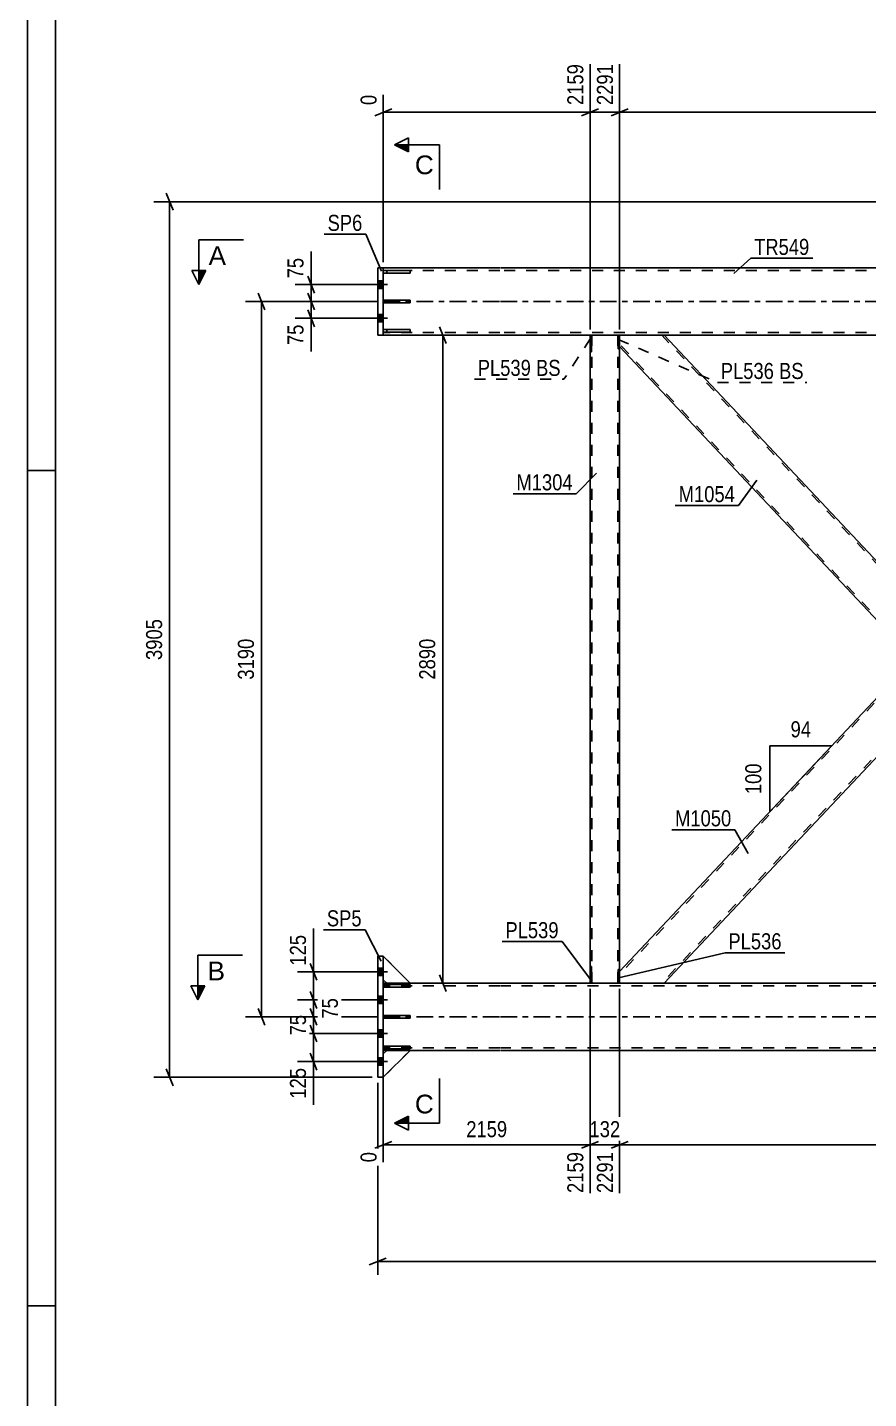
# Model space of a CAD drawing. Header units: millimetres. Extents: x 0 to 1189, y 0 to 841.
# Drawn here: x 0 to 150.1, y 430.5 to 675.1 of the extents above; entities that cross this region are included whole.
import ezdxf

# ---------------------------------------------------------------- set-up
doc = ezdxf.new("R2010")
doc.units = ezdxf.units.MM
doc.linetypes.add('DXK_LINE_DOT2', pattern=[3.9198, 1.9599, -1.9599])
doc.linetypes.add('DXK_LINE_DOT3', pattern=[5.9187, 2.979, -0.9799, 0.9799, -0.9799])
doc.styles.add('Arial', font='arial.ttf', dxfattribs={"height": 0.2})
doc.styles.add('Arial Narrow', font='ARIALN.TTF', dxfattribs={"height": 0.2})

# ---------------------------------------------------------------- blocks, each defined once
blk = doc.blocks.new('Unknown-717048581-1135')
at = {"color": 5, "linetype": 'Continuous'}
for p, q in [((0, 841), (0, 0)), ((5, 836), (5, 5)), ((5, 596), (0, 596)), ((5, 447), (0, 447))]:
    blk.add_line(p, q, dxfattribs=at)
blk = doc.blocks.new('Part-717048581-4066 - 3908')
at = {"color": 2, "linetype": 'Continuous'}
for p, q in [((64.13, 504.58), (63.53, 504.58)), ((84.33, 504.58), (68.33, 504.58)), ((100.43, 504.58), (84.43, 504.58)), ((105.47, 504.58), (100.67, 504.58)), ((212.51, 504.58), (113.63, 504.58)), ((64.13, 492.58), (63.53, 492.58)), ((84.33, 492.58), (68.33, 492.58)), ((677.27, 492.58), (84.43, 492.58))]:
    blk.add_line(p, q, dxfattribs=at)
at = {"color": 7, "linetype": 'DXK_LINE_DOT2'}
for p, q in [((63.53, 492.58), (63.53, 504.58)), ((84.33, 504.1), (63.53, 504.1)), ((68.33, 504.58), (64.13, 504.58)), ((682.07, 504.1), (84.43, 504.1)), ((100.67, 504.58), (100.43, 504.58)), ((113.63, 504.58), (105.47, 504.58)), ((84.33, 493.06), (63.53, 493.06)), ((68.33, 492.58), (64.13, 492.58)), ((682.07, 493.06), (84.43, 493.06))]:
    blk.add_line(p, q, dxfattribs=at)
at = {"color": 7, "linetype": 'DXK_LINE_DOT3'}
for p, q in [((63.53, 498.58), (84.33, 498.58)), ((84.43, 498.58), (682.07, 498.58))]:
    blk.add_line(p, q, dxfattribs=at)
blk = doc.blocks.new('Part-717048581-3974 - 3908')
at = {"color": 2, "linetype": 'Continuous'}
for p, q in [((100.67, 620.18), (100.43, 620.18)), ((100.43, 620.18), (100.43, 617.2)), ((100.67, 617.2), (100.67, 620.18)), ((100.43, 617.2), (100.67, 617.2))]:
    blk.add_line(p, q, dxfattribs=at)
blk = doc.blocks.new('Part-717048581-3979 - 3908')
at = {"color": 7, "linetype": 'DXK_LINE_DOT2'}
for p, q in [((100.43, 620.18), (100.67, 620.18)), ((100.43, 620.18), (100.43, 617.2)), ((100.67, 620.18), (100.67, 617.2)), ((100.43, 617.2), (100.67, 617.2))]:
    blk.add_line(p, q, dxfattribs=at)
blk = doc.blocks.new('Part-717048581-3999 - 3908')
at = {"color": 7, "linetype": 'DXK_LINE_DOT2'}
for p, q in [((105.47, 620.18), (105.71, 620.18)), ((105.47, 620.18), (105.47, 617.72)), ((105.71, 620.18), (105.71, 617.72)), ((105.47, 617.72), (105.71, 617.72))]:
    blk.add_line(p, q, dxfattribs=at)
blk = doc.blocks.new('Bolt-717048581-3937 - 3908')
at = {"linetype": 'Continuous'}
for points in [[(62.53, 629.84), (62.53, 628.52), (63.53, 628.52), (63.53, 629.84)], [(62.53, 629.84), (62.53, 628.52), (63.53, 628.52), (63.53, 629.84)], [(62.53, 623.84), (62.53, 622.52), (63.53, 622.52), (63.53, 623.84)], [(62.53, 623.84), (62.53, 622.52), (63.53, 622.52), (63.53, 623.84)]]:
    blk.add_hatch(color=1, dxfattribs=at).paths.add_polyline_path(points)
at = {"color": 1, "linetype": 'Continuous'}
for p, q in [((64.29, 629.18), (59.53, 629.18)), ((64.29, 629.18), (59.53, 629.18)), ((63.53, 629.84), (62.53, 629.84)), ((63.53, 629.84), (62.53, 629.84)), ((63.53, 628.52), (62.53, 628.52)), ((63.53, 628.52), (62.53, 628.52)), ((63.53, 623.84), (62.53, 623.84)), ((63.53, 623.84), (62.53, 623.84)), ((64.29, 623.18), (59.53, 623.18)), ((64.29, 623.18), (59.53, 623.18)), ((63.53, 622.52), (62.53, 622.52)), ((63.53, 622.52), (62.53, 622.52))]:
    blk.add_line(p, q, dxfattribs=at)
blk = doc.blocks.new('Bolt-717048581-3941 - 3908')
at = {"linetype": 'Continuous'}
for points in [[(62.53, 507.24), (62.53, 505.92), (63.53, 505.92), (63.53, 507.24)], [(62.53, 507.24), (62.53, 505.92), (63.53, 505.92), (63.53, 507.24)], [(62.53, 507.24), (62.53, 505.92), (63.53, 505.92), (63.53, 507.24)], [(62.53, 502.24), (62.53, 500.92), (63.53, 500.92), (63.53, 502.24)], [(62.53, 502.24), (62.53, 500.92), (63.53, 500.92), (63.53, 502.24)], [(62.53, 496.24), (62.53, 494.92), (63.53, 494.92), (63.53, 496.24)], [(62.53, 496.24), (62.53, 494.92), (63.53, 494.92), (63.53, 496.24)], [(62.53, 491.24), (62.53, 489.92), (63.53, 489.92), (63.53, 491.24)], [(62.53, 491.24), (62.53, 489.92), (63.53, 489.92), (63.53, 491.24)], [(62.53, 491.24), (62.53, 489.92), (63.53, 489.92), (63.53, 491.24)]]:
    blk.add_hatch(color=1, dxfattribs=at).paths.add_polyline_path(points)
at = {"color": 1, "linetype": 'Continuous'}
for p, q in [((64.29, 506.58), (59.53, 506.58)), ((64.29, 506.58), (59.53, 506.58)), ((64.29, 506.58), (59.53, 506.58)), ((63.53, 507.24), (62.53, 507.24)), ((63.53, 507.24), (62.53, 507.24)), ((63.53, 507.24), (62.53, 507.24)), ((63.53, 505.92), (62.53, 505.92)), ((63.53, 505.92), (62.53, 505.92)), ((63.53, 505.92), (62.53, 505.92)), ((64.29, 501.58), (59.53, 501.58)), ((64.29, 501.58), (59.53, 501.58)), ((63.53, 502.24), (62.53, 502.24)), ((63.53, 502.24), (62.53, 502.24)), ((63.53, 500.92), (62.53, 500.92)), ((63.53, 500.92), (62.53, 500.92)), ((64.29, 495.58), (59.53, 495.58)), ((64.29, 495.58), (59.53, 495.58)), ((63.53, 496.24), (62.53, 496.24)), ((63.53, 496.24), (62.53, 496.24)), ((63.53, 494.92), (62.53, 494.92)), ((63.53, 494.92), (62.53, 494.92)), ((64.29, 490.58), (59.53, 490.58)), ((64.29, 490.58), (59.53, 490.58)), ((64.29, 490.58), (59.53, 490.58)), ((63.53, 491.24), (62.53, 491.24)), ((63.53, 491.24), (62.53, 491.24)), ((63.53, 491.24), (62.53, 491.24)), ((63.53, 489.92), (62.53, 489.92)), ((63.53, 489.92), (62.53, 489.92)), ((63.53, 489.92), (62.53, 489.92))]:
    blk.add_line(p, q, dxfattribs=at)
blk = doc.blocks.new('Part-717048581-4071 - 3908')
at = {"color": 2, "linetype": 'Continuous'}
for p, q in [((84.33, 632.18), (63.53, 632.18)), ((216.58, 632.18), (84.43, 632.18)), ((84.33, 620.18), (63.53, 620.18)), ((100.43, 620.18), (84.43, 620.18)), ((105.47, 620.18), (100.67, 620.18)), ((212.51, 620.18), (113.63, 620.18))]:
    blk.add_line(p, q, dxfattribs=at)
at = {"color": 7, "linetype": 'DXK_LINE_DOT2'}
for p, q in [((63.53, 620.18), (63.53, 632.18)), ((84.33, 631.7), (63.53, 631.7)), ((722.07, 631.7), (84.43, 631.7)), ((84.33, 620.66), (63.53, 620.66)), ((722.07, 620.66), (84.43, 620.66)), ((100.67, 620.18), (100.43, 620.18)), ((113.63, 620.18), (105.47, 620.18))]:
    blk.add_line(p, q, dxfattribs=at)
at = {"color": 7, "linetype": 'DXK_LINE_DOT3'}
for p, q in [((63.53, 626.18), (84.33, 626.18)), ((84.43, 626.18), (722.07, 626.18))]:
    blk.add_line(p, q, dxfattribs=at)
blk = doc.blocks.new('Part-717048581-4008 - 3908')
at = {"color": 2, "linetype": 'Continuous'}
for p, q in [((63.53, 625.94), (63.53, 626.42)), ((63.53, 626.42), (68.33, 626.42)), ((68.33, 626.42), (68.33, 625.94)), ((68.33, 625.94), (63.53, 625.94))]:
    blk.add_line(p, q, dxfattribs=at)
at = {"color": 7, "linetype": 'DXK_LINE_DOT2'}
blk.add_line((64.13, 625.94), (64.13, 626.42), dxfattribs=at)
blk = doc.blocks.new('Part-717048581-4073 - 3908')
at = {"color": 7, "linetype": 'DXK_LINE_DOT2'}
for p, q in [((68.33, 626.42), (63.53, 626.42)), ((63.53, 626.42), (63.53, 625.94)), ((64.13, 625.94), (64.13, 626.42)), ((68.33, 625.94), (68.33, 626.42)), ((63.53, 625.94), (68.33, 625.94))]:
    blk.add_line(p, q, dxfattribs=at)
blk = doc.blocks.new('Part-717048581-4009 - 3908')
at = {"color": 2, "linetype": 'Continuous'}
for p, q in [((63.53, 631.68), (68.33, 631.68)), ((63.53, 631.68), (63.53, 631.2)), ((68.33, 631.2), (63.53, 631.2)), ((68.33, 631.68), (68.33, 631.2))]:
    blk.add_line(p, q, dxfattribs=at)
at = {"color": 7, "linetype": 'DXK_LINE_DOT2'}
blk.add_line((64.13, 631.2), (64.13, 631.68), dxfattribs=at)
blk = doc.blocks.new('Part-717048581-4074 - 3908')
at = {"color": 7, "linetype": 'DXK_LINE_DOT2'}
for p, q in [((68.33, 631.68), (63.53, 631.68)), ((63.53, 631.68), (63.53, 631.2)), ((63.53, 631.2), (68.33, 631.2)), ((64.13, 631.68), (64.13, 631.2)), ((68.33, 631.2), (68.33, 631.68))]:
    blk.add_line(p, q, dxfattribs=at)
blk = doc.blocks.new('Part-717048581-4010 - 3908')
at = {"color": 2, "linetype": 'Continuous'}
for p, q in [((63.53, 620.68), (63.53, 621.16)), ((63.53, 621.16), (68.33, 621.16)), ((68.33, 620.68), (63.53, 620.68)), ((68.33, 621.16), (68.33, 620.68))]:
    blk.add_line(p, q, dxfattribs=at)
at = {"color": 7, "linetype": 'DXK_LINE_DOT2'}
blk.add_line((64.13, 620.68), (64.13, 621.16), dxfattribs=at)
blk = doc.blocks.new('Part-717048581-4080 - 3908')
at = {"color": 2, "linetype": 'Continuous'}
for p, q in [((100.67, 507.55), (100.43, 507.55)), ((100.43, 507.55), (100.43, 504.58)), ((100.67, 507.55), (100.67, 504.58)), ((100.67, 504.58), (100.43, 504.58))]:
    blk.add_line(p, q, dxfattribs=at)
blk = doc.blocks.new('Part-717048581-4151 - 3908')
at = {"color": 7, "linetype": 'DXK_LINE_DOT2'}
for p, q in [((63.53, 505.18), (63.53, 509.38)), ((63.53, 509.38), (68.33, 504.58)), ((64.13, 504.58), (63.53, 505.18)), ((68.33, 504.58), (64.13, 504.58))]:
    blk.add_line(p, q, dxfattribs=at)
blk = doc.blocks.new('Part-717048581-4086 - 3908')
at = {"color": 2, "linetype": 'Continuous'}
for p, q in [((105.71, 507.04), (105.47, 507.04)), ((105.47, 507.04), (105.47, 504.58)), ((105.71, 507.04), (105.71, 504.58)), ((105.71, 504.58), (105.47, 504.58))]:
    blk.add_line(p, q, dxfattribs=at)
blk = doc.blocks.new('Part-717048581-3959 - 3908')
at = {"color": 7, "linetype": 'DXK_LINE_DOT2'}
for p, q in [((105.47, 504.58), (105.47, 507.04)), ((105.71, 507.04), (105.47, 507.04)), ((105.71, 504.58), (105.71, 507.04)), ((105.71, 504.58), (105.47, 504.58))]:
    blk.add_line(p, q, dxfattribs=at)
blk = doc.blocks.new('Part-717048581-3994 - 3908')
at = {"color": 2, "linetype": 'Continuous'}
for p, q in [((105.71, 620.18), (105.47, 620.18)), ((105.47, 620.18), (105.47, 617.72)), ((105.71, 617.72), (105.71, 620.18)), ((105.47, 617.72), (105.71, 617.72))]:
    blk.add_line(p, q, dxfattribs=at)
blk = doc.blocks.new('Part-717048581-4075 - 3908')
at = {"color": 7, "linetype": 'DXK_LINE_DOT2'}
for p, q in [((68.33, 621.16), (63.53, 621.16)), ((63.53, 621.16), (63.53, 620.68)), ((63.53, 620.68), (68.33, 620.68)), ((64.13, 620.68), (64.13, 621.16)), ((68.33, 620.68), (68.33, 621.16))]:
    blk.add_line(p, q, dxfattribs=at)
blk = doc.blocks.new('Part-717048581-4081 - 3908')
at = {"color": 7, "linetype": 'DXK_LINE_DOT2'}
for p, q in [((100.43, 504.58), (100.43, 507.55)), ((100.67, 507.55), (100.43, 507.55)), ((100.67, 504.58), (100.67, 507.55)), ((100.67, 504.58), (100.43, 504.58))]:
    blk.add_line(p, q, dxfattribs=at)
blk = doc.blocks.new('Part-717048581-4111 - 3908')
at = {"color": 2, "linetype": 'Continuous'}
for p, q in [((63.53, 492.84), (63.53, 493.32)), ((63.53, 493.32), (68.33, 493.32)), ((68.33, 492.84), (63.53, 492.84)), ((68.33, 493.32), (68.33, 492.84))]:
    blk.add_line(p, q, dxfattribs=at)
at = {"color": 7, "linetype": 'DXK_LINE_DOT2'}
blk.add_line((64.13, 492.84), (64.13, 493.32), dxfattribs=at)
blk = doc.blocks.new('Part-717048581-4112 - 3908')
at = {"color": 7, "linetype": 'DXK_LINE_DOT2'}
for p, q in [((68.33, 498.82), (63.53, 498.82)), ((63.53, 498.82), (63.53, 498.34)), ((63.53, 498.34), (68.33, 498.34)), ((64.13, 498.34), (64.13, 498.82)), ((68.33, 498.34), (68.33, 498.82))]:
    blk.add_line(p, q, dxfattribs=at)
blk = doc.blocks.new('Part-717048581-4113 - 3908')
at = {"color": 7, "linetype": 'DXK_LINE_DOT2'}
for p, q in [((68.33, 504.32), (63.53, 504.32)), ((63.53, 504.32), (63.53, 503.84)), ((64.13, 503.84), (64.13, 504.32)), ((68.33, 503.84), (68.33, 504.32)), ((63.53, 503.84), (68.33, 503.84))]:
    blk.add_line(p, q, dxfattribs=at)
blk = doc.blocks.new('Part-717048581-4114 - 3908')
at = {"color": 7, "linetype": 'DXK_LINE_DOT2'}
for p, q in [((68.33, 493.32), (63.53, 493.32)), ((63.53, 493.32), (63.53, 492.84)), ((63.53, 492.84), (68.33, 492.84)), ((64.13, 492.84), (64.13, 493.32)), ((68.33, 492.84), (68.33, 493.32))]:
    blk.add_line(p, q, dxfattribs=at)
blk = doc.blocks.new('Part-717048581-4145 - 3908')
at = {"color": 7, "linetype": 'DXK_LINE_DOT2'}
for p, q in [((64.13, 492.58), (63.53, 491.98)), ((63.53, 487.78), (68.33, 492.58)), ((63.53, 491.98), (63.53, 487.78)), ((68.33, 492.58), (64.13, 492.58))]:
    blk.add_line(p, q, dxfattribs=at)
blk = doc.blocks.new('Part-717048581-4148 - 3908')
at = {"color": 2, "linetype": 'Continuous'}
for p, q in [((63.53, 491.98), (64.13, 492.58)), ((63.53, 487.78), (68.33, 492.58)), ((68.33, 492.58), (64.13, 492.58))]:
    blk.add_line(p, q, dxfattribs=at)
at = {"color": 7, "linetype": 'DXK_LINE_DOT2'}
blk.add_line((63.53, 487.78), (63.53, 491.98), dxfattribs=at)
blk = doc.blocks.new('Part-717048581-4154 - 3908')
at = {"color": 2, "linetype": 'Continuous'}
for p, q in [((63.53, 509.38), (68.33, 504.58)), ((64.13, 504.58), (63.53, 505.18)), ((68.33, 504.58), (64.13, 504.58))]:
    blk.add_line(p, q, dxfattribs=at)
at = {"color": 7, "linetype": 'DXK_LINE_DOT2'}
blk.add_line((63.53, 505.18), (63.53, 509.38), dxfattribs=at)
blk = doc.blocks.new('Part-717048581-4155 - 3908')
at = {"color": 2, "linetype": 'Continuous'}
for p, q in [((63.53, 498.34), (63.53, 498.82)), ((63.53, 498.82), (68.33, 498.82)), ((68.33, 498.34), (63.53, 498.34)), ((68.33, 498.82), (68.33, 498.34))]:
    blk.add_line(p, q, dxfattribs=at)
at = {"color": 7, "linetype": 'DXK_LINE_DOT2'}
blk.add_line((64.13, 498.34), (64.13, 498.82), dxfattribs=at)
blk = doc.blocks.new('Part-717048581-4156 - 3908')
at = {"color": 2, "linetype": 'Continuous'}
for p, q in [((63.53, 503.84), (63.53, 504.32)), ((63.53, 504.32), (68.33, 504.32)), ((68.33, 504.32), (68.33, 503.84)), ((68.33, 503.84), (63.53, 503.84))]:
    blk.add_line(p, q, dxfattribs=at)
at = {"color": 7, "linetype": 'DXK_LINE_DOT2'}
blk.add_line((64.13, 503.84), (64.13, 504.32), dxfattribs=at)
blk = doc.blocks.new('Part-717048581-4231 - 3908')
at = {"color": 2, "linetype": 'Continuous'}
for p, q in [((62.53, 487.78), (62.53, 509.38)), ((63.53, 509.38), (62.53, 509.38)), ((63.53, 487.78), (63.53, 509.38)), ((62.53, 487.78), (63.53, 487.78))]:
    blk.add_line(p, q, dxfattribs=at)
blk = doc.blocks.new('Part-717048581-4236 - 3908')
at = {"color": 2, "linetype": 'Continuous'}
for p, q in [((62.53, 620.18), (62.53, 632.18)), ((63.53, 632.18), (62.53, 632.18)), ((63.53, 620.18), (63.53, 632.18)), ((62.53, 620.18), (63.53, 620.18))]:
    blk.add_line(p, q, dxfattribs=at)
blk = doc.blocks.new('Part-717048581-4311 - 3908')
at = {"color": 2, "linetype": 'Continuous'}
for p, q in [((113.63, 620.18), (105.71, 620.18)), ((163.07, 567.63), (113.66, 620.18)), ((158.13, 562.38), (105.71, 618.12)), ((163.07, 567.63), (162.63, 567.17)), ((162.63, 567.17), (158.13, 562.38))]:
    blk.add_line(p, q, dxfattribs=at)
at = {"color": 7, "linetype": 'DXK_LINE_DOT2'}
for p, q in [((105.71, 618.12), (105.71, 620.18)), ((162.85, 567.4), (113.22, 620.18)), ((113.66, 620.18), (113.63, 620.18)), ((113.66, 620.18), (113.63, 620.18)), ((158.35, 562.61), (105.71, 618.58)), ((163.04, 567.6), (162.63, 567.17)), ((158.35, 562.61), (158.37, 562.63))]:
    blk.add_line(p, q, dxfattribs=at)
blk = doc.blocks.new('Part-717048581-4326 - 3908')
at = {"color": 7, "linetype": 'DXK_LINE_DOT2'}
for p, q in [((212.93, 620.18), (105.71, 506.17)), ((212.49, 620.18), (212.51, 620.18)), ((212.51, 620.18), (212.49, 620.18)), ((220.43, 620.18), (220.43, 618.12)), ((220.43, 618.58), (113.22, 504.58)), ((163.07, 567.63), (158.13, 562.38)), ((168.01, 562.38), (163.07, 557.12)), ((105.71, 504.58), (105.71, 506.64)), ((113.11, 504.58), (112.78, 504.58)), ((113.4, 504.58), (113.22, 504.58)), ((113.63, 504.58), (113.66, 504.58)), ((113.66, 504.58), (113.63, 504.58))]:
    blk.add_line(p, q, dxfattribs=at)
at = {"color": 2, "linetype": 'Continuous'}
for p, q in [((212.49, 620.18), (163.07, 567.63)), ((220.43, 620.18), (212.51, 620.18)), ((220.43, 618.12), (168.01, 562.38)), ((158.13, 562.38), (105.71, 506.64)), ((163.07, 557.12), (113.66, 504.58)), ((112.78, 504.58), (105.71, 504.58)), ((113.4, 504.58), (112.78, 504.58)), ((113.63, 504.58), (113.4, 504.58))]:
    blk.add_line(p, q, dxfattribs=at)
blk = doc.blocks.new('Part-717048581-4331 - 3908')
at = {"color": 7, "linetype": 'DXK_LINE_DOT2'}
for p, q in [((105.71, 620.18), (100.43, 620.18)), ((100.43, 617.2), (100.43, 620.18)), ((100.75, 504.58), (100.75, 620.18)), ((105.39, 504.58), (105.39, 620.18)), ((105.71, 617.72), (105.71, 620.18)), ((100.43, 504.58), (100.43, 507.55)), ((105.71, 504.58), (105.71, 507.04)), ((105.71, 504.58), (100.43, 504.58))]:
    blk.add_line(p, q, dxfattribs=at)
at = {"color": 2, "linetype": 'Continuous'}
for p, q in [((100.43, 507.55), (100.43, 617.2)), ((105.71, 507.04), (105.71, 617.72))]:
    blk.add_line(p, q, dxfattribs=at)
blk = doc.blocks.new('StraightDimension-717048581-9700 - 3908')
at = {"color": 7, "linetype": 'Continuous'}
for p, q in [((50.47, 497.08), (51.67, 494.08)), ((60.91, 495.58), (48.22, 495.58)), ((51.07, 490.58), (51.07, 495.58)), ((51.67, 489.08), (50.47, 492.08)), ((60.17, 490.58), (48.22, 490.58))]:
    blk.add_line(p, q, dxfattribs=at)
at = {"color": 0}
blk.add_wipeout([(50.32, 490.05), (46.12, 490.05), (46.12, 483.37), (50.32, 483.37)], dxfattribs=at)
at = {"color": 7, "linetype": 'Continuous'}
blk.add_line((51.07, 490.58), (51.07, 482.84), dxfattribs=at)
blk.add_line((51.07, 490.58), (51.07, 482.84), dxfattribs=at)
at = {"color": 3, "style": 'Arial Narrow'}
blk.add_text('125', height=2.863, rotation=90.0002, dxfattribs=at).set_placement((49.72, 483.97))
blk = doc.blocks.new('StraightDimension-717048581-9699 - 3908')
at = {"color": 7, "linetype": 'Continuous'}
for p, q in [((50.47, 500.08), (51.67, 497.08)), ((62.53, 498.58), (48.22, 498.58)), ((51.67, 494.08), (50.47, 497.08)), ((51.07, 495.58), (51.07, 498.58)), ((60.91, 495.58), (48.22, 495.58))]:
    blk.add_line(p, q, dxfattribs=at)
at = {"color": 0}
blk.add_wipeout([(50.32, 499.51), (46.12, 499.51), (46.12, 494.65), (50.32, 494.65)], dxfattribs=at)
at = {"color": 3, "style": 'Arial Narrow'}
blk.add_text('75', height=2.863, rotation=90.0002, dxfattribs=at).set_placement((49.72, 495.25))
blk = doc.blocks.new('AngleDimension-717048581-10219 - 3908')
at = {"color": 7, "linetype": 'Continuous'}
for p, q in [((132.5, 546.93), (143.6, 546.93)), ((132.5, 535.13), (143.6, 546.93)), ((132.5, 535.13), (132.5, 546.93)), ((138.44, 541.44), (143.6, 546.93))]:
    blk.add_line(p, q, dxfattribs=at)
at = {"color": 0}
for points in [[(140.48, 547.83), (140.48, 552.03), (135.62, 552.03), (135.62, 547.83)], [(131.6, 544.37), (127.4, 544.37), (127.4, 537.69), (131.6, 537.69)]]:
    blk.add_wipeout(points, dxfattribs=at)
at = {"color": 3, "style": 'Arial Narrow'}
blk.add_text('94', height=2.863, dxfattribs=at).set_placement((136.22, 548.43))
blk.add_text('100', height=2.863, rotation=90.0002, dxfattribs=at).set_placement((131, 538.29))
blk = doc.blocks.new('StraightDimension-717048581-9747 - 3908')
at = {"color": 7, "linetype": 'Continuous'}
for p, q in [((62.53, 626.18), (47.78, 626.18)), ((50.03, 627.68), (51.23, 624.68)), ((50.63, 623.18), (50.63, 626.18)), ((51.23, 621.68), (50.03, 624.68)), ((59.75, 623.18), (47.78, 623.18))]:
    blk.add_line(p, q, dxfattribs=at)
at = {"color": 0}
blk.add_wipeout([(49.88, 622.65), (45.68, 622.65), (45.68, 617.8), (49.88, 617.8)], dxfattribs=at)
at = {"color": 7, "linetype": 'Continuous'}
blk.add_line((50.63, 623.18), (50.63, 617.27), dxfattribs=at)
blk.add_line((50.63, 623.18), (50.63, 617.27), dxfattribs=at)
at = {"color": 3, "style": 'Arial Narrow'}
blk.add_text('75', height=2.863, rotation=90.0002, dxfattribs=at).set_placement((49.28, 618.4))
blk = doc.blocks.new('StraightDimension-717048581-4643 - 3908')
at = {"color": 7, "linetype": 'Continuous'}
for p, q in [((74.74, 618.68), (73.54, 621.68)), ((104.71, 620.18), (71.29, 620.18)), ((74.14, 504.58), (74.14, 620.18)), ((104.71, 504.58), (71.29, 504.58)), ((73.54, 506.08), (74.74, 503.08))]:
    blk.add_line(p, q, dxfattribs=at)
at = {"color": 0}
blk.add_wipeout([(73.39, 566.63), (69.19, 566.63), (69.19, 558.12), (73.39, 558.12)], dxfattribs=at)
at = {"color": 3, "style": 'Arial Narrow'}
blk.add_text('2890', height=2.863, rotation=90.0002, dxfattribs=at).set_placement((72.79, 558.72))
blk = doc.blocks.new('StraightDimension-717048581-4719 - 3908')
at = {"color": 7, "linetype": 'Continuous'}
for p, q in [((62.53, 626.18), (38.93, 626.18)), ((42.38, 624.68), (41.18, 627.68)), ((41.78, 498.58), (41.78, 626.18)), ((41.18, 500.08), (42.38, 497.08)), ((62.53, 498.58), (38.93, 498.58))]:
    blk.add_line(p, q, dxfattribs=at)
at = {"color": 0}
blk.add_wipeout([(41.03, 566.63), (36.83, 566.63), (36.83, 558.12), (41.03, 558.12)], dxfattribs=at)
at = {"color": 3, "style": 'Arial Narrow'}
blk.add_text('3190', height=2.863, rotation=90.0002, dxfattribs=at).set_placement((40.43, 558.72))
blk = doc.blocks.new('StraightDimension-717048581-4950 - 3908')
at = {"color": 7, "linetype": 'Continuous'}
for p, q in [((222.08, 643.97), (22.54, 643.97)), ((25.99, 642.47), (24.79, 645.47)), ((25.39, 487.78), (25.39, 643.97)), ((24.79, 489.28), (25.99, 486.28)), ((61.53, 487.78), (22.54, 487.78))]:
    blk.add_line(p, q, dxfattribs=at)
at = {"color": 0}
blk.add_wipeout([(24.64, 570.13), (20.44, 570.13), (20.44, 561.62), (24.64, 561.62)], dxfattribs=at)
at = {"color": 3, "style": 'Arial Narrow'}
blk.add_text('3905', height=2.863, rotation=90.0002, dxfattribs=at).set_placement((24.04, 562.22))
blk = doc.blocks.new('StraightDimension-717048581-5154 - 3908')
at = {"color": 7, "linetype": 'Continuous'}
for p, q in [((62.53, 486.78), (62.53, 452.52)), ((64.03, 455.52), (61.03, 454.32)), ((62.53, 454.92), (722.07, 454.92))]:
    blk.add_line(p, q, dxfattribs=at)
blk = doc.blocks.new('StraightDimension-717048581-7111 - 3908')
at = {"color": 7, "linetype": 'Continuous'}
for p, q in [((105.71, 503.58), (105.71, 467.14)), ((212.49, 503.58), (212.49, 467.14)), ((107.21, 476.35), (104.21, 475.15)), ((105.71, 475.75), (212.49, 475.75)), ((210.99, 475.15), (213.99, 476.35))]:
    blk.add_line(p, q, dxfattribs=at)
at = {"color": 0}
blk.add_wipeout([(163.36, 476.5), (163.36, 480.7), (154.84, 480.7), (154.84, 476.5)], dxfattribs=at)
at = {"color": 0, "linetype": 'Continuous'}
blk.add_wipeout([(211.89, 475.05), (207.69, 475.05), (207.69, 466.54), (211.89, 466.54)], dxfattribs=at)
at = {"color": 3, "style": 'Arial Narrow'}
blk.add_text('2669', height=2.863, dxfattribs=at).set_placement((155.44, 477.1))
at = {"color": 3, "linetype": 'Continuous', "style": 'Arial Narrow'}
blk.add_text('4960', height=2.863, rotation=90.0002, dxfattribs=at).set_placement((211.29, 467.14))
blk = doc.blocks.new('StraightDimension-717048581-7112 - 3908')
at = {"color": 7, "linetype": 'Continuous'}
for p, q in [((100.43, 503.58), (100.43, 467.14)), ((105.71, 503.58), (105.71, 467.14)), ((98.93, 475.15), (101.93, 476.35)), ((100.43, 475.75), (105.71, 475.75)), ((107.21, 476.35), (104.21, 475.15))]:
    blk.add_line(p, q, dxfattribs=at)
at = {"color": 0}
blk.add_wipeout([(106.41, 476.5), (106.41, 480.7), (99.73, 480.7), (99.73, 476.5)], dxfattribs=at)
at = {"color": 0, "linetype": 'Continuous'}
blk.add_wipeout([(105.11, 475.05), (100.91, 475.05), (100.91, 466.54), (105.11, 466.54)], dxfattribs=at)
at = {"color": 3, "style": 'Arial Narrow'}
blk.add_text('132', height=2.863, dxfattribs=at).set_placement((100.33, 477.1))
at = {"color": 3, "linetype": 'Continuous', "style": 'Arial Narrow'}
blk.add_text('2291', height=2.863, rotation=90.0002, dxfattribs=at).set_placement((104.51, 467.14))
blk = doc.blocks.new('StraightDimension-717048581-7113 - 3908')
at = {"color": 7, "linetype": 'Continuous'}
for p, q in [((100.43, 503.58), (100.43, 467.14)), ((63.53, 491.58), (63.53, 472.62)), ((65.03, 476.35), (62.03, 475.15)), ((63.53, 475.75), (100.43, 475.75)), ((98.93, 475.15), (101.93, 476.35))]:
    blk.add_line(p, q, dxfattribs=at)
at = {"color": 0}
blk.add_wipeout([(86.24, 476.5), (86.24, 480.7), (77.73, 480.7), (77.73, 476.5)], dxfattribs=at)
at = {"color": 0, "linetype": 'Continuous'}
for points in [[(62.93, 475.05), (58.73, 475.05), (58.73, 472.02), (62.93, 472.02)], [(99.83, 475.05), (95.63, 475.05), (95.63, 466.54), (99.83, 466.54)]]:
    blk.add_wipeout(points, dxfattribs=at)
at = {"color": 3, "style": 'Arial Narrow'}
blk.add_text('2159', height=2.863, dxfattribs=at).set_placement((78.33, 477.1))
at = {"color": 3, "linetype": 'Continuous', "style": 'Arial Narrow'}
for s, height, p in [('0', 2.86, (62.33, 472.62)), ('2159', 2.863, (99.23, 467.14))]:
    blk.add_text(s, height=height, rotation=90.0002, dxfattribs=at).set_placement(p)
blk = doc.blocks.new('StraightDimension-717048581-7592 - 3908')
at = {"color": 7, "linetype": 'Continuous'}
for p, q in [((105.71, 621.18), (105.71, 668.53)), ((212.49, 621.18), (212.49, 668.53)), ((107.21, 660.52), (104.21, 659.32)), ((210.99, 659.32), (213.99, 660.52)), ((105.71, 659.92), (212.49, 659.92))]:
    blk.add_line(p, q, dxfattribs=at)
at = {"color": 0, "linetype": 'Continuous'}
blk.add_wipeout([(211.89, 669.13), (207.69, 669.13), (207.69, 660.62), (211.89, 660.62)], dxfattribs=at)
at = {"color": 3, "linetype": 'Continuous', "style": 'Arial Narrow'}
blk.add_text('4960', height=2.863, rotation=90.0002, dxfattribs=at).set_placement((211.29, 661.22))
blk = doc.blocks.new('StraightDimension-717048581-7593 - 3908')
at = {"color": 7, "linetype": 'Continuous'}
for p, q in [((100.43, 621.18), (100.43, 668.53)), ((105.71, 621.18), (105.71, 668.53)), ((98.93, 659.32), (101.93, 660.52)), ((107.21, 660.52), (104.21, 659.32)), ((100.43, 659.92), (105.71, 659.92))]:
    blk.add_line(p, q, dxfattribs=at)
at = {"color": 0, "linetype": 'Continuous'}
blk.add_wipeout([(105.11, 669.13), (100.91, 669.13), (100.91, 660.62), (105.11, 660.62)], dxfattribs=at)
at = {"color": 3, "linetype": 'Continuous', "style": 'Arial Narrow'}
blk.add_text('2291', height=2.863, rotation=90.0002, dxfattribs=at).set_placement((104.51, 661.22))
blk = doc.blocks.new('StraightDimension-717048581-7594 - 3908')
at = {"color": 7, "linetype": 'Continuous'}
for p, q in [((100.43, 621.18), (100.43, 668.53)), ((63.53, 633.18), (63.53, 663.05)), ((65.03, 660.52), (62.03, 659.32)), ((98.93, 659.32), (101.93, 660.52)), ((63.53, 659.92), (100.43, 659.92))]:
    blk.add_line(p, q, dxfattribs=at)
at = {"color": 0, "linetype": 'Continuous'}
for points in [[(99.83, 669.13), (95.63, 669.13), (95.63, 660.62), (99.83, 660.62)], [(62.93, 663.65), (58.73, 663.65), (58.73, 660.62), (62.93, 660.62)]]:
    blk.add_wipeout(points, dxfattribs=at)
at = {"color": 3, "linetype": 'Continuous', "style": 'Arial Narrow'}
for s, height, p in [('2159', 2.863, (99.23, 661.22)), ('0', 2.86, (62.33, 661.22))]:
    blk.add_text(s, height=height, rotation=90.0002, dxfattribs=at).set_placement(p)
blk = doc.blocks.new('StraightDimension-717048581-9697 - 3908')
at = {"color": 7, "linetype": 'Continuous'}
for p, q in [((60.18, 506.58), (48.22, 506.58)), ((50.47, 508.08), (51.67, 505.08)), ((51.07, 501.58), (51.07, 506.58)), ((59.86, 501.58), (48.22, 501.58)), ((51.67, 500.08), (50.47, 503.08))]:
    blk.add_line(p, q, dxfattribs=at)
at = {"color": 0}
blk.add_wipeout([(50.32, 513.79), (46.12, 513.79), (46.12, 507.1), (50.32, 507.1)], dxfattribs=at)
at = {"color": 7, "linetype": 'Continuous'}
blk.add_line((51.07, 506.58), (51.07, 514.31), dxfattribs=at)
blk.add_line((51.07, 506.58), (51.07, 514.31), dxfattribs=at)
at = {"color": 3, "style": 'Arial Narrow'}
blk.add_text('125', height=2.863, rotation=90.0002, dxfattribs=at).set_placement((49.72, 507.7))
blk = doc.blocks.new('StraightDimension-717048581-9698 - 3908')
at = {"color": 7, "linetype": 'Continuous'}
for p, q in [((59.86, 501.58), (48.67, 501.58)), ((50.47, 503.08), (51.67, 500.08)), ((51.07, 498.58), (51.07, 501.58)), ((51.67, 497.08), (50.47, 500.08)), ((62.53, 498.58), (48.67, 498.58))]:
    blk.add_line(p, q, dxfattribs=at)
at = {"color": 0}
blk.add_wipeout([(56.02, 502.51), (51.82, 502.51), (51.82, 497.65), (56.02, 497.65)], dxfattribs=at)
at = {"color": 3, "style": 'Arial Narrow'}
blk.add_text('75', height=2.863, rotation=90.0002, dxfattribs=at).set_placement((55.42, 498.25))
blk = doc.blocks.new('StraightDimension-717048581-9746 - 3908')
at = {"color": 7, "linetype": 'Continuous'}
for p, q in [((59.85, 629.18), (47.78, 629.18)), ((50.03, 630.68), (51.23, 627.68)), ((50.63, 626.18), (50.63, 629.18)), ((62.53, 626.18), (47.78, 626.18)), ((51.23, 624.68), (50.03, 627.68))]:
    blk.add_line(p, q, dxfattribs=at)
at = {"color": 0}
blk.add_wipeout([(49.88, 634.56), (45.68, 634.56), (45.68, 629.7), (49.88, 629.7)], dxfattribs=at)
at = {"color": 7, "linetype": 'Continuous'}
blk.add_line((50.63, 629.18), (50.63, 635.08), dxfattribs=at)
blk.add_line((50.63, 629.18), (50.63, 635.08), dxfattribs=at)
at = {"color": 3, "style": 'Arial Narrow'}
blk.add_text('75', height=2.863, rotation=90.0002, dxfattribs=at).set_placement((49.28, 630.3))
blk = doc.blocks.new('Mark-717048581-4232 - 3908')
at = {"color": 0}
blk.add_wipeout([(59.79, 638.77), (59.79, 641.77), (53.58, 641.77), (53.58, 638.77)], dxfattribs=at)
blk.add_wipeout([(59.79, 638.77), (59.79, 641.77), (53.58, 641.77), (53.58, 638.77)], dxfattribs=at)
at = {"color": 30, "linetype": 'Continuous'}
for p in [(52.98, 638.17), (63.21, 631.56)]:
    blk.add_line(p, (60.39, 638.17), dxfattribs=at)
at = {"color": 3, "style": 'Arial Narrow'}
blk.add_text('SP6', height=2.863, dxfattribs=at).set_placement((53.58, 638.77))
blk = doc.blocks.new('Mark-717048581-4067 - 3908')
at = {"color": 0}
blk.add_wipeout([(139.58, 634.48), (139.58, 637.48), (129.71, 637.48), (129.71, 634.48)], dxfattribs=at)
blk.add_wipeout([(139.58, 634.48), (139.58, 637.48), (129.71, 637.48), (129.71, 634.48)], dxfattribs=at)
at = {"color": 30, "linetype": 'Continuous'}
for p, q in [((126.12, 631.17), (129.11, 633.88)), ((129.11, 633.88), (140.18, 633.88))]:
    blk.add_line(p, q, dxfattribs=at)
at = {"color": 3, "style": 'Arial Narrow'}
blk.add_text('TR549', height=2.863, dxfattribs=at).set_placement((129.71, 634.48))
blk = doc.blocks.new('Mark-717048581-4082 - 3908')
at = {"color": 0}
blk.add_wipeout([(134.62, 510.61), (134.62, 513.61), (125.12, 513.61), (125.12, 510.61)], dxfattribs=at)
blk.add_wipeout([(134.62, 510.61), (134.62, 513.61), (125.12, 513.61), (125.12, 510.61)], dxfattribs=at)
at = {"color": 30, "linetype": 'Continuous'}
for p, q in [((105.53, 505.55), (124.52, 510.01)), ((124.52, 510.01), (135.22, 510.01))]:
    blk.add_line(p, q, dxfattribs=at)
at = {"color": 3, "style": 'Arial Narrow'}
blk.add_text('PL536', height=2.863, dxfattribs=at).set_placement((125.12, 510.61))
blk = doc.blocks.new('Mark-717048581-4076 - 3908')
at = {"color": 0}
blk.add_wipeout([(94.83, 512.6), (94.83, 515.6), (85.32, 515.6), (85.32, 512.6)], dxfattribs=at)
blk.add_wipeout([(94.83, 512.6), (94.83, 515.6), (85.32, 515.6), (85.32, 512.6)], dxfattribs=at)
at = {"color": 30, "linetype": 'Continuous'}
for p in [(84.72, 512), (100.67, 505.01)]:
    blk.add_line(p, (95.43, 512), dxfattribs=at)
at = {"color": 3, "style": 'Arial Narrow'}
blk.add_text('PL539', height=2.863, dxfattribs=at).set_placement((85.32, 512.6))
blk = doc.blocks.new('Mark-717048581-4227 - 3908')
at = {"color": 0}
blk.add_wipeout([(59.66, 514.71), (59.66, 517.71), (53.45, 517.71), (53.45, 514.71)], dxfattribs=at)
blk.add_wipeout([(59.66, 514.71), (59.66, 517.71), (53.45, 517.71), (53.45, 514.71)], dxfattribs=at)
at = {"color": 30, "linetype": 'Continuous'}
for p in [(52.85, 514.11), (63.13, 508.47)]:
    blk.add_line(p, (60.26, 514.11), dxfattribs=at)
at = {"color": 3, "style": 'Arial Narrow'}
blk.add_text('SP5', height=2.863, dxfattribs=at).set_placement((53.45, 514.71))
blk = doc.blocks.new('Mark-717048581-4307 - 3908')
at = {"color": 0}
blk.add_wipeout([(126.3, 590.38), (126.3, 593.38), (116.25, 593.38), (116.25, 590.38)], dxfattribs=at)
blk.add_wipeout([(126.3, 590.38), (126.3, 593.38), (116.25, 593.38), (116.25, 590.38)], dxfattribs=at)
at = {"color": 30, "linetype": 'Continuous'}
for p in [(130.17, 594.28), (115.65, 589.78)]:
    blk.add_line(p, (126.9, 589.78), dxfattribs=at)
at = {"color": 3, "style": 'Arial Narrow'}
blk.add_text('M1054', height=2.863, dxfattribs=at).set_placement((116.25, 590.38))
blk = doc.blocks.new('Mark-717048581-4322 - 3908')
at = {"color": 0}
blk.add_wipeout([(125.65, 532.55), (125.65, 535.55), (115.6, 535.55), (115.6, 532.55)], dxfattribs=at)
blk.add_wipeout([(125.65, 532.55), (125.65, 535.55), (115.6, 535.55), (115.6, 532.55)], dxfattribs=at)
at = {"color": 30, "linetype": 'Continuous'}
for p in [(115, 531.95), (128.67, 527.71)]:
    blk.add_line(p, (126.25, 531.95), dxfattribs=at)
at = {"color": 3, "style": 'Arial Narrow'}
blk.add_text('M1050', height=2.863, dxfattribs=at).set_placement((115.6, 532.55))
blk = doc.blocks.new('Mark-717048581-4327 - 3908')
at = {"color": 0}
blk.add_wipeout([(97.34, 592.49), (97.34, 595.49), (87.29, 595.49), (87.29, 592.49)], dxfattribs=at)
blk.add_wipeout([(97.34, 592.49), (97.34, 595.49), (87.29, 595.49), (87.29, 592.49)], dxfattribs=at)
at = {"color": 30, "linetype": 'Continuous'}
for p in [(101.57, 595.57), (86.69, 591.89)]:
    blk.add_line(p, (97.94, 591.89), dxfattribs=at)
at = {"color": 3, "style": 'Arial Narrow'}
blk.add_text('M1304', height=2.863, dxfattribs=at).set_placement((87.29, 592.49))
blk = doc.blocks.new('SectionMark-717048581-5324 - 3908')
at = {"color": 6, "linetype": 'Continuous'}
for p, q in [((30.41, 509.58), (30.41, 501.58)), ((30.41, 501.58), (29.16, 504.08))]:
    blk.add_line(p, q, dxfattribs=at)
at = {"color": 0, "linetype": 'Continuous'}
blk.add_wipeout([(35.27, 505.08), (35.27, 508.58), (32.16, 508.58), (32.16, 505.08)], dxfattribs=at)
at = {"linetype": 'Continuous'}
blk.add_hatch(color=6, dxfattribs=at).paths.add_polyline_path([(30.41, 504.08), (31.66, 504.08), (30.41, 501.58)])
at = {"color": 6, "linetype": 'Continuous'}
for p, q in [((30.41, 509.58), (38.41, 509.58)), ((31.66, 504.08), (29.16, 504.08)), ((30.41, 501.58), (31.66, 504.08))]:
    blk.add_line(p, q, dxfattribs=at)
at = {"color": 3, "linetype": 'Continuous', "style": 'Arial'}
blk.add_text('B', height=3.34, dxfattribs=at).set_placement((32.16, 505.08))
blk = doc.blocks.new('MarkSet-717048581-5434 - 3908')
at = {"color": 0}
blk.add_wipeout([(133.26, 612.35), (133.26, 615.35), (123.76, 615.35), (123.76, 612.35)], dxfattribs=at)
blk.add_wipeout([(133.26, 612.35), (133.26, 615.35), (123.76, 615.35), (123.76, 612.35)], dxfattribs=at)
at = {"color": 30, "linetype": 'DXK_LINE_DOT2'}
blk.add_line((105.47, 619.38), (123.16, 611.75), dxfattribs=at)
at = {"color": 0}
blk.add_wipeout([(138.55, 612.35), (138.55, 615.35), (134.16, 615.35), (134.16, 612.35)], dxfattribs=at)
blk.add_wipeout([(138.55, 612.35), (138.55, 615.35), (134.16, 615.35), (134.16, 612.35)], dxfattribs=at)
at = {"color": 30, "linetype": 'DXK_LINE_DOT2'}
blk.add_line((123.16, 611.75), (139.15, 611.75), dxfattribs=at)
at = {"color": 3, "style": 'Arial Narrow'}
for s, p in [('PL536', (123.76, 612.35)), ('BS', (134.16, 612.35))]:
    blk.add_text(s, height=2.863, dxfattribs=at).set_placement(p)
blk = doc.blocks.new('SectionMark-717048581-5320 - 3908')
at = {"color": 6, "linetype": 'Continuous'}
for p, q in [((65.53, 654.13), (68.03, 655.38)), ((73.53, 654.13), (65.53, 654.13)), ((73.53, 479.59), (65.53, 479.59)), ((68.03, 478.34), (65.53, 479.59))]:
    blk.add_line(p, q, dxfattribs=at)
at = {"color": 0, "linetype": 'Continuous'}
for points in [[(72.53, 648.88), (72.53, 652.38), (69.16, 652.38), (69.16, 648.88)], [(72.53, 481.34), (72.53, 484.84), (69.16, 484.84), (69.16, 481.34)]]:
    blk.add_wipeout(points, dxfattribs=at)
at = {"linetype": 'Continuous'}
for points in [[(68.03, 654.13), (68.03, 652.88), (65.53, 654.13)], [(68.03, 480.84), (68.03, 479.59), (65.53, 479.59)]]:
    blk.add_hatch(color=6, dxfattribs=at).paths.add_polyline_path(points)
at = {"color": 6, "linetype": 'Continuous'}
for p, q in [((65.53, 654.13), (68.03, 652.88)), ((68.03, 652.88), (68.03, 655.38)), ((73.53, 654.13), (73.53, 646.13)), ((73.53, 479.59), (73.53, 487.59)), ((65.53, 479.59), (68.03, 480.84)), ((68.03, 480.84), (68.03, 478.34))]:
    blk.add_line(p, q, dxfattribs=at)
at = {"color": 3, "linetype": 'Continuous', "style": 'Arial'}
for p in [(69.16, 648.88), (69.16, 481.34)]:
    blk.add_text('C', height=3.34, dxfattribs=at).set_placement(p)
blk = doc.blocks.new('SectionMark-717048581-5322 - 3908')
at = {"color": 6, "linetype": 'Continuous'}
for p, q in [((30.59, 637.18), (30.59, 629.18)), ((30.59, 629.18), (29.34, 631.68))]:
    blk.add_line(p, q, dxfattribs=at)
at = {"color": 0, "linetype": 'Continuous'}
blk.add_wipeout([(35.45, 632.68), (35.45, 636.18), (32.34, 636.18), (32.34, 632.68)], dxfattribs=at)
at = {"linetype": 'Continuous'}
blk.add_hatch(color=6, dxfattribs=at).paths.add_polyline_path([(30.59, 631.68), (31.84, 631.68), (30.59, 629.18)])
at = {"color": 6, "linetype": 'Continuous'}
for p, q in [((30.59, 637.18), (38.59, 637.18)), ((31.84, 631.68), (29.34, 631.68)), ((30.59, 629.18), (31.84, 631.68))]:
    blk.add_line(p, q, dxfattribs=at)
at = {"color": 3, "linetype": 'Continuous', "style": 'Arial'}
blk.add_text('A', height=3.34, dxfattribs=at).set_placement((32.34, 632.68))
blk = doc.blocks.new('MarkSet-717048581-5412 - 3908')
at = {"color": 0}
blk.add_wipeout([(89.89, 612.9), (89.89, 615.9), (80.38, 615.9), (80.38, 612.9)], dxfattribs=at)
blk.add_wipeout([(89.89, 612.9), (89.89, 615.9), (80.38, 615.9), (80.38, 612.9)], dxfattribs=at)
blk.add_wipeout([(95.17, 612.9), (95.17, 615.9), (90.79, 615.9), (90.79, 612.9)], dxfattribs=at)
blk.add_wipeout([(95.17, 612.9), (95.17, 615.9), (90.79, 615.9), (90.79, 612.9)], dxfattribs=at)
at = {"color": 30, "linetype": 'DXK_LINE_DOT2'}
for p in [(100.49, 619.57), (79.78, 612.3)]:
    blk.add_line(p, (95.77, 612.3), dxfattribs=at)
at = {"color": 3, "style": 'Arial Narrow'}
for s, p in [('PL539', (80.38, 612.9)), ('BS', (90.79, 612.9))]:
    blk.add_text(s, height=2.863, dxfattribs=at).set_placement(p)

msp = doc.modelspace()

# ---------------------------------------------------------------- block references
for name in ['Unknown-717048581-1135', 'Part-717048581-4071 - 3908', 'Part-717048581-4236 - 3908', 'Part-717048581-4009 - 3908', 'Part-717048581-4074 - 3908', 'Bolt-717048581-3937 - 3908', 'Part-717048581-4008 - 3908', 'Part-717048581-4073 - 3908', 'Part-717048581-4010 - 3908', 'Part-717048581-4075 - 3908', 'Part-717048581-3974 - 3908', 'Part-717048581-3979 - 3908', 'Part-717048581-4331 - 3908', 'Part-717048581-3999 - 3908', 'Part-717048581-3994 - 3908', 'Part-717048581-4311 - 3908', 'Part-717048581-4326 - 3908', 'Part-717048581-4231 - 3908', 'Part-717048581-4151 - 3908', 'Part-717048581-4154 - 3908', 'Bolt-717048581-3941 - 3908', 'Part-717048581-4080 - 3908', 'Part-717048581-4081 - 3908', 'Part-717048581-4086 - 3908', 'Part-717048581-3959 - 3908', 'Part-717048581-4066 - 3908', 'Part-717048581-4113 - 3908', 'Part-717048581-4156 - 3908', 'Part-717048581-4112 - 3908', 'Part-717048581-4155 - 3908', 'Part-717048581-4111 - 3908', 'Part-717048581-4114 - 3908', 'Part-717048581-4145 - 3908', 'Part-717048581-4148 - 3908']:
    msp.add_blockref(name, (0, 0))

# ---------------------------------------------------------------- next in the draw order: block references
for name in ['StraightDimension-717048581-9747 - 3908', 'StraightDimension-717048581-4643 - 3908', 'AngleDimension-717048581-10219 - 3908', 'StraightDimension-717048581-9700 - 3908']:
    msp.add_blockref(name, (0, 0))

# ---------------------------------------------------------------- next in the draw order: block references
msp.add_blockref('StraightDimension-717048581-9699 - 3908', (0, 0))

# ---------------------------------------------------------------- next in the draw order: block references
msp.add_blockref('StraightDimension-717048581-4719 - 3908', (0, 0))

# ---------------------------------------------------------------- next in the draw order: block references
msp.add_blockref('StraightDimension-717048581-4950 - 3908', (0, 0))

# ---------------------------------------------------------------- next in the draw order: block references
for name in ['StraightDimension-717048581-7592 - 3908', 'StraightDimension-717048581-5154 - 3908']:
    msp.add_blockref(name, (0, 0))

# ---------------------------------------------------------------- next in the draw order: block references
for name in ['StraightDimension-717048581-7593 - 3908', 'Mark-717048581-4067 - 3908', 'MarkSet-717048581-5412 - 3908', 'MarkSet-717048581-5434 - 3908', 'Mark-717048581-4327 - 3908', 'Mark-717048581-4307 - 3908', 'Mark-717048581-4322 - 3908', 'Mark-717048581-4076 - 3908', 'Mark-717048581-4082 - 3908', 'StraightDimension-717048581-7111 - 3908']:
    msp.add_blockref(name, (0, 0))

# ---------------------------------------------------------------- next in the draw order: block references
for name in ['StraightDimension-717048581-7594 - 3908', 'StraightDimension-717048581-7112 - 3908']:
    msp.add_blockref(name, (0, 0))

# ---------------------------------------------------------------- next in the draw order: block references
for name in ['StraightDimension-717048581-9746 - 3908', 'StraightDimension-717048581-7113 - 3908']:
    msp.add_blockref(name, (0, 0))

# ---------------------------------------------------------------- next in the draw order: block references
for name in ['Mark-717048581-4232 - 3908', 'StraightDimension-717048581-9697 - 3908']:
    msp.add_blockref(name, (0, 0))

# ---------------------------------------------------------------- next in the draw order: block references
for name in ['Mark-717048581-4227 - 3908', 'StraightDimension-717048581-9698 - 3908']:
    msp.add_blockref(name, (0, 0))

# ---------------------------------------------------------------- next in the draw order: block references
msp.add_blockref('SectionMark-717048581-5324 - 3908', (0, 0))

# ---------------------------------------------------------------- next in the draw order: block references
msp.add_blockref('SectionMark-717048581-5320 - 3908', (0, 0))

# ---------------------------------------------------------------- next in the draw order: block references
msp.add_blockref('SectionMark-717048581-5322 - 3908', (0, 0))

doc.saveas('drawing.dxf')
